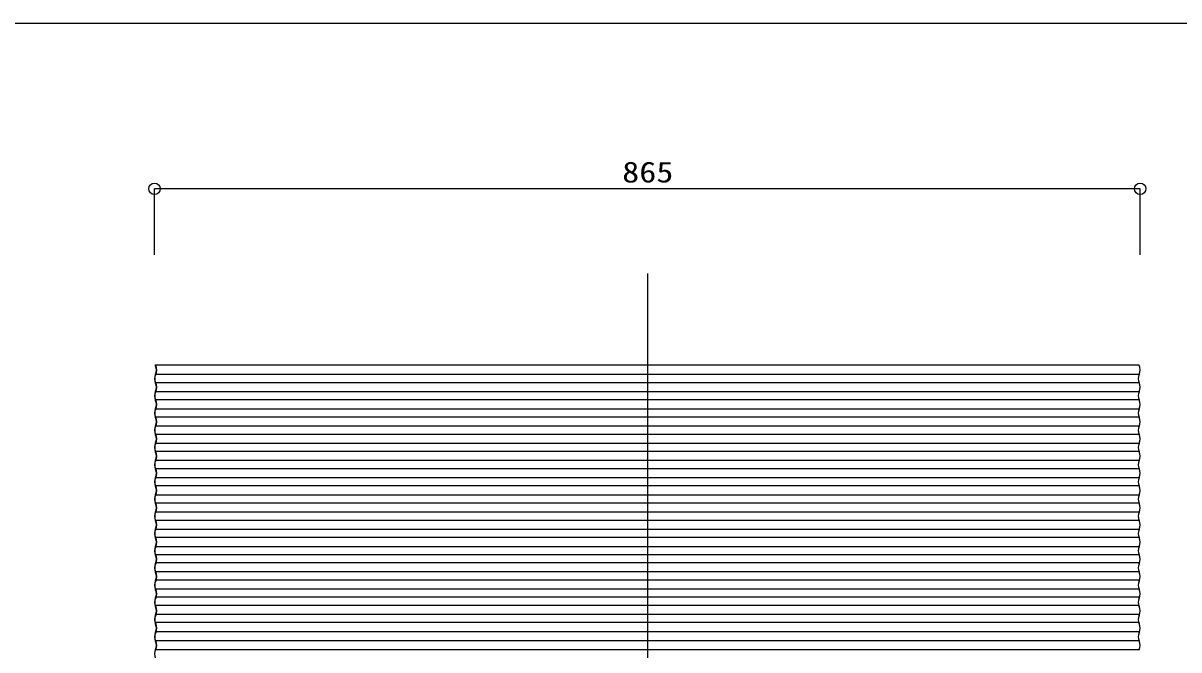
# Model space of a CAD drawing. Units: millimetres at full size; details may follow other scales. Extents: x -1447 to 1447, y -1005 to 1005.
# Drawn here: x -562 to 452, y 454 to 1005 of the extents above; entities that cross this region are included whole.
import ezdxf
from ezdxf.enums import TextEntityAlignment as Align

# ---------------------------------------------------------------- set-up
doc = ezdxf.new("R2010")
doc.units = ezdxf.units.MM
doc.header["$LTSCALE"] = 10
doc.layers.add('0-1___', color=134, linetype='Continuous')
doc.layers.add('F-F', color=134, linetype='Continuous')
doc.styles.add('ＭＳ ゴシック', font='')
doc.styles.get('ＭＳ ゴシック').set_extended_font_data('MS Gothic')

msp = doc.modelspace()

# ---------------------------------------------------------------- linework, layer by layer
at = {"layer": '0-1___', "color": 3}
msp.add_lwpolyline([(-1446.63, 1004.65), (1446.63, 1004.65), (1446.63, -1004.65), (-1446.63, -1004.65)], close=True, dxfattribs=at)
at = {"layer": 'F-F', "color": 4}
for p, q in [((-446.65, 801.31), (-446.65, 859.21)), ((418.35, 859.21), (-446.65, 859.21)), ((418.35, 801.31), (418.35, 859.21))]:
    msp.add_line(p, q, dxfattribs=at)
at = {"layer": 'F-F', "color": 7}
for p, q in [((-14.15, 784.95), (-14.15, -760.1)), ((417.38, 696.02), (-445.59, 696.02)), ((417.38, 688.91), (-445.59, 688.91)), ((417.38, 680.91), (-445.59, 680.91)), ((417.38, 673.8), (-445.59, 673.8)), ((417.38, 665.81), (-445.59, 665.81)), ((417.38, 658.7), (-445.59, 658.7)), ((417.38, 650.7), (-445.59, 650.7)), ((417.38, 643.59), (-445.59, 643.59)), ((417.38, 635.6), (-445.59, 635.6)), ((417.38, 628.49), (-445.59, 628.49)), ((417.38, 620.49), (-445.59, 620.49)), ((417.38, 613.38), (-445.59, 613.38)), ((417.38, 605.39), (-445.59, 605.39)), ((417.38, 598.28), (-445.59, 598.28)), ((417.38, 590.28), (-445.59, 590.28)), ((417.38, 583.17), (-445.59, 583.17)), ((417.38, 575.18), (-445.59, 575.18)), ((417.38, 568.07), (-445.59, 568.07)), ((417.38, 560.07), (-445.59, 560.07)), ((417.38, 552.96), (-445.59, 552.96)), ((417.38, 544.97), (-445.59, 544.97)), ((417.38, 537.86), (-445.59, 537.86)), ((417.38, 530.75), (-445.59, 530.75)), ((417.38, 522.75), (-445.59, 522.75)), ((417.38, 515.65), (-445.59, 515.65)), ((417.38, 507.65), (-445.59, 507.65)), ((417.38, 500.54), (-445.59, 500.54)), ((417.43, 493.43), (-445.54, 493.43)), ((417.43, 485.44), (-445.54, 485.44)), ((417.43, 478.33), (-445.54, 478.33)), ((417.43, 470.33), (-445.54, 470.33)), ((417.38, 462.33), (-445.59, 462.33)), ((417.38, 454.34), (-445.59, 454.34))]:
    msp.add_line(p, q, dxfattribs=at)
at = {"layer": 'F-F'}
msp.add_line((-446.12, 704.58), (417.07, 704.58), dxfattribs=at)
at = {"layer": 'F-F', "color": 4}
for centre in [(-446.65, 859.21), (418.35, 859.21)]:
    msp.add_circle(centre, 5, dxfattribs=at)
at = {"layer": 'F-F'}
for centre, radius, start, end in [((-437.91, 707.57), 8.74, 200.03071, 207.23617), ((-438.69, 707.57), 7.77, 202.66477, 207.23597), ((-452.58, 700.02), 7.76, 332.76162, 27.23838), ((-453.36, 700.02), 8.74, 332.76368, 27.23632), ((409.61, 700.02), 8.74, 332.76266, 31.46399), ((-437.91, 692.46), 8.74, 152.76358, 207.23642), ((-438.68, 692.46), 7.77, 152.76409, 207.23591), ((424.29, 692.46), 7.77, 152.76375, 207.23625), ((-437.91, 677.36), 8.74, 152.76368, 207.23632), ((-438.69, 677.36), 7.77, 152.76403, 207.23597), ((-452.58, 684.91), 7.76, 332.7618, 27.2382), ((-453.36, 684.91), 8.74, 332.76358, 27.23642), ((424.29, 677.36), 7.77, 152.7637, 207.2363), ((409.61, 684.91), 8.74, 332.76256, 27.23744), ((-452.58, 669.81), 7.76, 332.76174, 27.23826), ((-453.36, 669.81), 8.74, 332.76368, 27.23632), ((409.61, 669.81), 8.74, 332.76266, 27.23734), ((-437.91, 662.25), 8.74, 152.76358, 207.23642), ((-438.68, 662.25), 7.77, 152.76409, 207.23591), ((424.29, 662.25), 7.77, 152.76375, 207.23625), ((-437.91, 647.15), 8.74, 152.76368, 207.23632), ((-438.69, 647.15), 7.77, 152.76391, 207.23609), ((-452.58, 654.7), 7.76, 332.7618, 27.2382), ((-453.36, 654.7), 8.74, 332.76358, 27.23642), ((424.29, 647.15), 7.77, 152.76358, 207.23642), ((409.61, 654.7), 8.74, 332.76256, 27.23744), ((-452.58, 639.6), 7.76, 332.76174, 27.23826), ((-453.36, 639.6), 8.74, 332.76368, 27.23632), ((409.61, 639.6), 8.74, 332.76266, 27.23734), ((-437.91, 632.04), 8.74, 152.76358, 207.23642), ((-438.68, 632.04), 7.77, 152.76409, 207.23591), ((424.29, 632.04), 7.77, 152.76375, 207.23625), ((-437.91, 616.94), 8.74, 152.76358, 207.23642), ((-438.68, 616.94), 7.77, 152.76409, 207.23591), ((-452.58, 624.49), 7.76, 332.7618, 27.2382), ((-453.36, 624.49), 8.74, 332.76358, 27.23642), ((424.29, 616.94), 7.77, 152.76375, 207.23625), ((409.61, 624.49), 8.74, 332.76256, 27.23744), ((-452.58, 609.39), 7.76, 332.76174, 27.23826), ((-453.36, 609.39), 8.74, 332.76368, 27.23632), ((409.61, 609.39), 8.74, 332.76266, 27.23734), ((-437.91, 601.83), 8.74, 152.76368, 207.23632), ((-438.69, 601.83), 7.77, 152.76391, 207.23609), ((424.29, 601.83), 7.77, 152.76358, 207.23642), ((-437.91, 586.73), 8.74, 152.76358, 207.23642), ((-438.68, 586.73), 7.77, 152.76409, 207.23591), ((-452.58, 594.28), 7.76, 332.7618, 27.2382), ((-453.36, 594.28), 8.74, 332.76358, 27.23642), ((424.29, 586.73), 7.77, 152.76375, 207.23625), ((409.61, 594.28), 8.74, 332.76256, 27.23744), ((-452.58, 579.18), 7.76, 332.76174, 27.23826), ((-453.36, 579.18), 8.74, 332.76368, 27.23632), ((409.61, 579.18), 8.74, 332.76266, 27.23734), ((-437.91, 571.62), 8.74, 152.76368, 207.23632), ((-438.69, 571.62), 7.77, 152.76403, 207.23597), ((-453.36, 564.07), 8.74, 332.76358, 27.23642), ((424.29, 571.62), 7.77, 152.7637, 207.2363), ((409.61, 564.07), 8.74, 332.76256, 27.23744), ((-437.91, 556.52), 8.74, 152.76358, 207.23642), ((-438.68, 556.52), 7.77, 152.76409, 207.23591), ((-452.58, 564.07), 7.76, 332.7618, 27.2382), ((424.29, 556.52), 7.77, 152.76375, 207.23625), ((-452.58, 548.97), 7.76, 332.76162, 27.23838), ((-453.36, 548.97), 8.74, 332.76368, 27.23632), ((409.61, 548.97), 8.74, 332.76266, 27.23734), ((-437.91, 541.41), 8.74, 152.76383, 207.23617), ((-438.69, 541.41), 7.77, 152.76403, 207.23597), ((-453.36, 533.86), 8.74, 332.76368, 27.23632), ((424.29, 541.41), 7.77, 152.7637, 207.2363), ((409.61, 533.86), 8.74, 332.76266, 27.23734), ((-437.91, 526.31), 8.74, 152.76358, 207.23642), ((-438.68, 526.31), 7.77, 152.76409, 207.23591), ((-452.58, 533.86), 7.76, 332.76162, 27.23838), ((424.29, 526.31), 7.77, 152.76375, 207.23625), ((-452.58, 518.76), 7.76, 332.76177, 27.23823), ((-453.36, 518.76), 8.74, 332.76363, 27.23637), ((409.61, 518.76), 8.74, 332.76261, 27.23739), ((-437.91, 511.2), 8.74, 152.76363, 207.23637), ((-438.69, 511.2), 7.77, 152.76406, 207.23594), ((-452.58, 503.65), 7.76, 332.76177, 27.23823), ((-453.36, 503.65), 8.74, 332.76363, 27.23637), ((424.29, 511.2), 7.77, 152.76373, 207.23627), ((409.61, 503.65), 8.74, 332.76261, 27.23739), ((-437.91, 496.1), 8.74, 152.76363, 207.23637), ((-438.69, 496.1), 7.77, 152.76406, 207.23594), ((424.29, 496.1), 7.77, 152.76373, 207.23627), ((-452.58, 488.55), 7.76, 332.76177, 27.23823), ((-453.36, 488.55), 8.74, 332.76363, 27.23637), ((409.61, 488.55), 8.74, 332.76261, 27.23739), ((-437.91, 480.99), 8.74, 152.76363, 207.23637), ((-438.69, 480.99), 7.77, 152.76406, 207.23594), ((-452.58, 473.44), 7.76, 332.76171, 27.23829), ((-453.36, 473.44), 8.74, 332.76363, 27.23637), ((424.29, 480.99), 7.77, 152.76373, 207.23627), ((409.61, 473.44), 8.74, 332.76261, 27.23739), ((-437.91, 465.89), 8.74, 152.76363, 207.23637), ((-438.69, 465.89), 7.77, 152.76406, 207.23594), ((424.29, 465.89), 7.77, 152.76373, 207.23627), ((-452.58, 458.34), 7.76, 332.76171, 27.23829), ((-453.36, 458.34), 8.74, 332.76363, 27.23637), ((409.61, 458.34), 8.74, 332.76261, 27.23739), ((-437.91, 450.78), 8.74, 152.7637, 207.2363)]:
    msp.add_arc(centre, radius, start, end, dxfattribs=at)

# ---------------------------------------------------------------- texts
at = {"layer": 'F-F', "color": 4, "style": 'ＭＳ ゴシック', "width": 1.2}
msp.add_text('865', height=18.33, dxfattribs=at).set_placement((-36.21, 859.21), align=Align.BOTTOM_LEFT)

doc.saveas('drawing.dxf')
